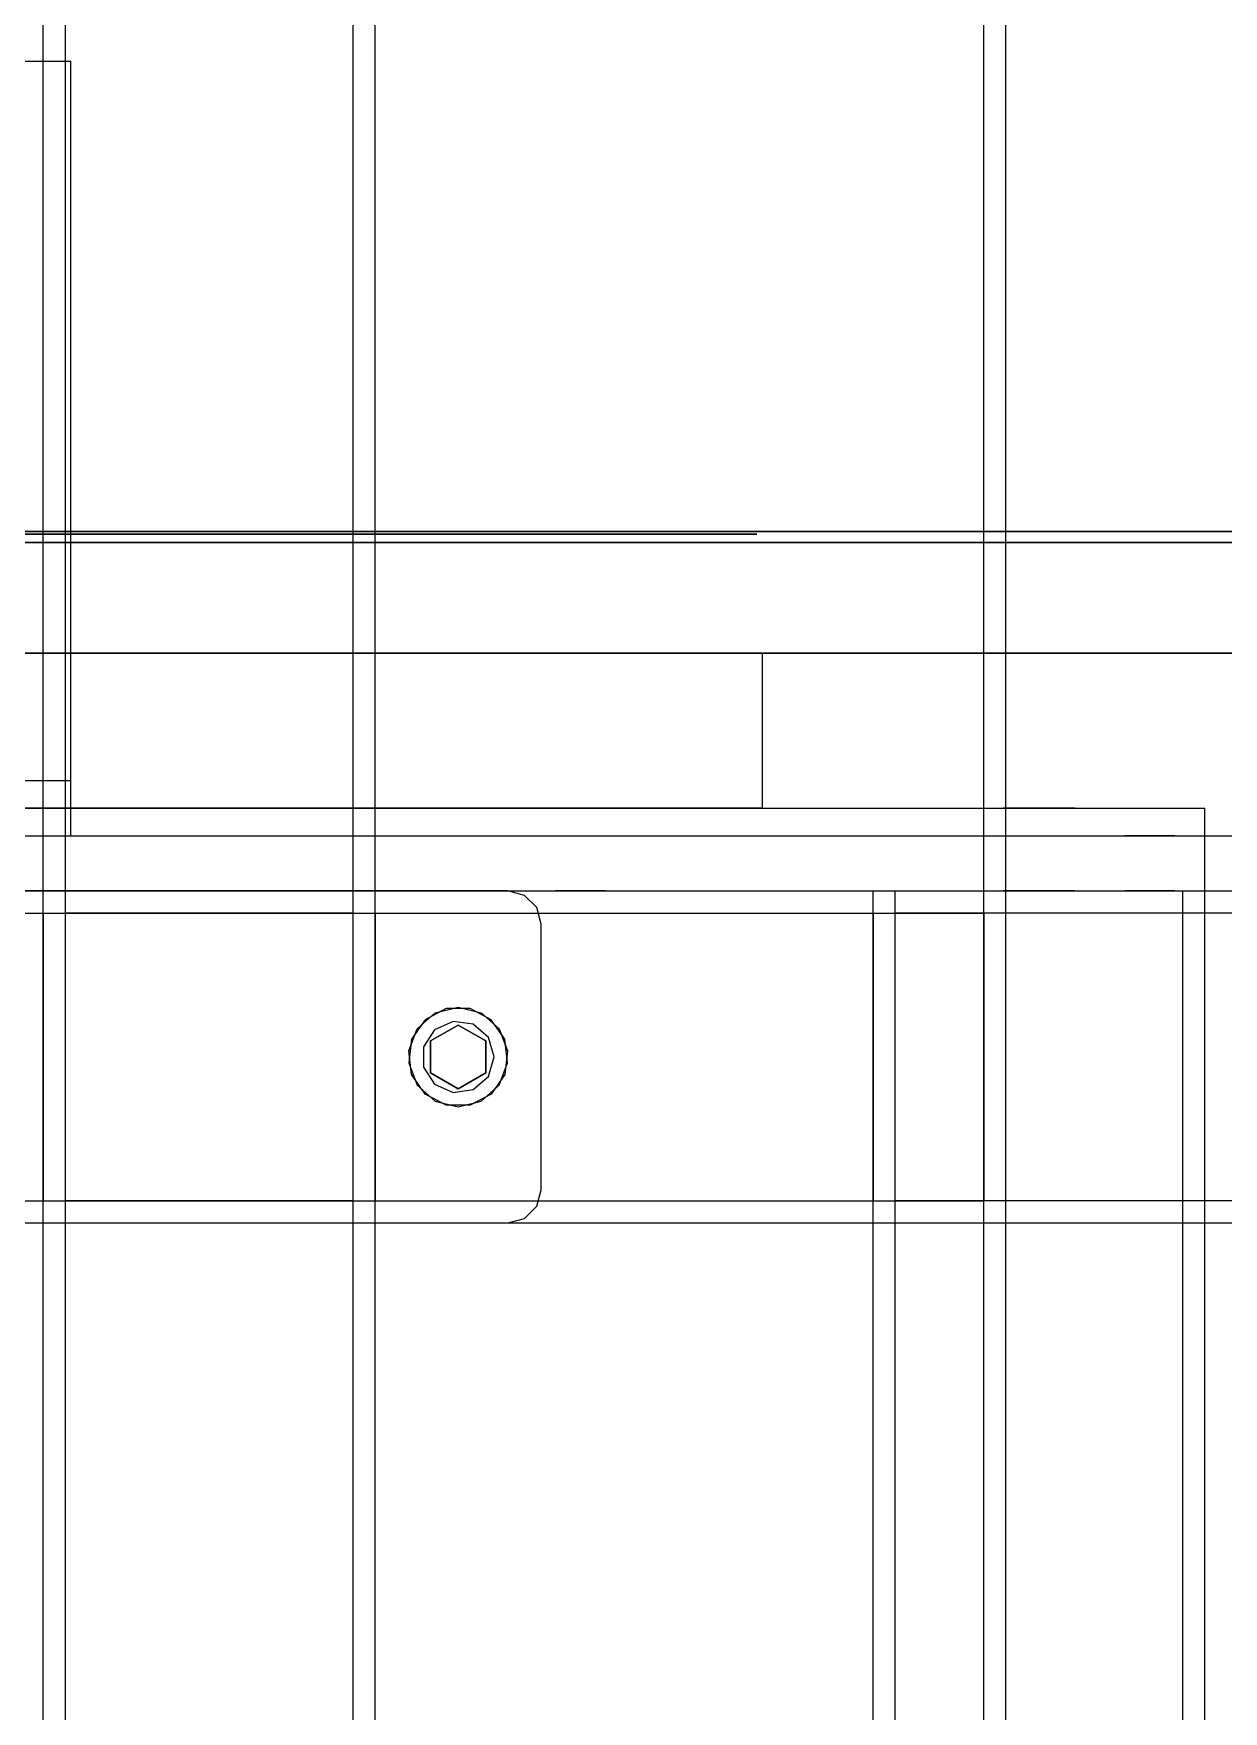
# Model space of a CAD drawing. Header units: millimetres. Extents: x -201 to 3037, y -406 to 3230.
# Drawn here: x 2518.2 to 2733.3, y 731.7 to 1035 of the extents above; entities that cross this region are included whole.
import ezdxf

# ---------------------------------------------------------------- set-up
doc = ezdxf.new("R2010")
doc.units = ezdxf.units.MM
doc.layers.add('HIDDEN', color=8, linetype='Continuous')
doc.layers.add('VISIBLE', color=7, linetype='Continuous')

msp = doc.modelspace()

# ---------------------------------------------------------------- linework, layer by layer
at = {"layer": 'HIDDEN'}
for points in [[(2520, 880), (2520, 1217)], [(2524, 880), (2524, 1217)], [(2524, 880), (2524, 1217)], [(2576, 880), (2576, 1217)], [(2576, 880), (2576, 1217)], [(2580, 880), (2580, 1217)], [(2690, 880), (2690, 1217)], [(2694, 880), (2694, 1217)], [(2694, 880), (2694, 1217)], [(2690, 880), (2690, 1157)], [(2690, 880), (2690, 1157)], [(2694, 880), (2694, 1157)], [(2694, 880), (2694, 1157)], [(2435, 1030), (2525, 1030)], [(2520, 1030), (2525, 1030)], [(2525, 900), (2525, 1030)], [(2525, 900), (2525, 1030)], [(2900, 945), (2887.46, 945), (2850.48, 945), (2790.92, 945), (2711.74, 945), (2616.94, 945), (2511.26, 945), (2400, 945), (2288.74, 945), (2183.06, 945), (2088.26, 945), (2009.08, 945), (1949.52, 945), (1912.54, 945), (1900, 945)], [(2650, 945), (2643.73, 945), (2625.24, 945), (2595.46, 945), (2555.87, 945), (2508.47, 945), (2455.63, 945), (2400, 945), (2344.37, 945), (2291.53, 945), (2244.13, 945), (2204.54, 945), (2174.76, 945), (2156.27, 945), (2150, 945)], [(2649, 944.5), (2642.76, 944.5), (2624.34, 944.5), (2594.68, 944.5), (2555.25, 944.5), (2508.04, 944.5), (2455.41, 944.5), (2400, 944.5), (2344.59, 944.5), (2291.96, 944.5), (2244.75, 944.5), (2205.32, 944.5), (2175.66, 944.5), (2157.24, 944.5), (2151, 944.5)], [(2630, 944.5), (2624.23, 944.5), (2607.22, 944.5), (2579.82, 944.5), (2543.4, 944.5), (2499.79, 944.5), (2451.18, 944.5), (2400, 944.5), (2348.82, 944.5), (2300.21, 944.5), (2256.6, 944.5), (2220.18, 944.5), (2192.78, 944.5), (2175.77, 944.5), (2170, 944.5)], [(2400, 945), (2427.99, 945), (2455.63, 945), (2482.57, 945), (2508.47, 945), (2533.01, 945), (2555.87, 945), (2576.78, 945), (2595.46, 945), (2611.68, 945), (2625.24, 945), (2635.97, 945), (2643.73, 945), (2648.43, 945), (2650, 945)], [(2400, 944.5), (2427.88, 944.5), (2455.41, 944.5), (2482.24, 944.5), (2508.04, 944.5), (2532.48, 944.5), (2555.25, 944.5), (2576.07, 944.5), (2594.68, 944.5), (2610.83, 944.5), (2624.34, 944.5), (2635.03, 944.5), (2642.76, 944.5), (2647.43, 944.5), (2649, 944.5)], [(2400, 944.5), (2425.75, 944.5), (2451.18, 944.5), (2475.96, 944.5), (2499.79, 944.5), (2522.37, 944.5), (2543.4, 944.5), (2562.63, 944.5), (2579.82, 944.5), (2594.75, 944.5), (2607.22, 944.5), (2617.09, 944.5), (2624.23, 944.5), (2628.55, 944.5), (2630, 944.5)], [(2520, 880), (2520, 945)], [(2580, 880), (2580, 945)], [(2690, 923), (2690, 945)], [(2925, 943), (2911.84, 943), (2873.01, 943), (2810.46, 943), (2727.33, 943), (2627.79, 943), (2516.82, 943), (2400, 943), (2283.18, 943), (2172.21, 943), (2072.67, 943), (1989.54, 943), (1926.99, 943), (1888.16, 943), (1875, 943)], [(2900, 943), (2887.46, 943), (2850.48, 943), (2790.92, 943), (2711.74, 943), (2616.94, 943), (2511.26, 943), (2400, 943), (2288.74, 943), (2183.06, 943), (2088.26, 943), (2009.08, 943), (1949.52, 943), (1912.54, 943), (1900, 943)], [(2650, 943), (2643.73, 943), (2625.24, 943), (2595.46, 943), (2555.87, 943), (2508.47, 943), (2455.63, 943), (2400, 943), (2344.37, 943), (2291.53, 943), (2244.13, 943), (2204.54, 943), (2174.76, 943), (2156.27, 943), (2150, 943)], [(2649, 943), (2642.76, 943), (2624.34, 943), (2594.68, 943), (2555.25, 943), (2508.04, 943), (2455.41, 943), (2400, 943), (2344.59, 943), (2291.96, 943), (2244.75, 943), (2205.32, 943), (2175.66, 943), (2157.24, 943), (2151, 943)], [(2630, 943), (2624.23, 943), (2607.22, 943), (2579.82, 943), (2543.4, 943), (2499.79, 943), (2451.18, 943), (2400, 943), (2348.82, 943), (2300.21, 943), (2256.6, 943), (2220.18, 943), (2192.78, 943), (2175.77, 943), (2170, 943)], [(2400, 943), (2427.88, 943), (2455.41, 943), (2482.24, 943), (2508.04, 943), (2532.48, 943), (2555.25, 943), (2576.07, 943), (2594.68, 943), (2610.83, 943), (2624.34, 943), (2635.03, 943), (2642.76, 943), (2647.43, 943), (2649, 943)], [(2400, 943), (2425.75, 943), (2451.18, 943), (2475.96, 943), (2499.79, 943), (2522.37, 943), (2543.4, 943), (2562.63, 943), (2579.82, 943), (2594.75, 943), (2607.22, 943), (2617.09, 943), (2624.23, 943), (2628.55, 943), (2630, 943)], [(2400, 943), (2455.98, 943), (2511.26, 943), (2565.14, 943), (2616.94, 943), (2666.02, 943), (2711.74, 943), (2753.55, 943), (2790.92, 943), (2823.36, 943), (2850.48, 943), (2871.94, 943), (2887.46, 943), (2896.86, 943), (2900, 943)], [(2400, 943), (2427.99, 943), (2455.63, 943), (2482.57, 943), (2508.47, 943), (2533.01, 943), (2555.87, 943), (2576.78, 943), (2595.46, 943), (2611.68, 943), (2625.24, 943), (2635.97, 943), (2643.73, 943), (2648.43, 943), (2650, 943)], [(2713.44, 943), (2713.29, 943), (2712.84, 943), (2712.13, 943), (2711.18, 943), (2710.04, 943), (2708.77, 943), (2707.44, 943), (2706.1, 943), (2704.84, 943), (2703.7, 943), (2702.75, 943), (2702.03, 943), (2701.59, 943), (2701.44, 943)], [(2701.44, 943), (2701.48, 943), (2701.59, 943), (2701.78, 943), (2702.03, 943), (2702.36, 943), (2702.75, 943), (2703.2, 943), (2703.7, 943), (2704.25, 943), (2704.84, 943), (2705.46, 943), (2706.1, 943), (2706.77, 943), (2707.44, 943)], [(2707.44, 943), (2708.11, 943), (2708.77, 943), (2709.42, 943), (2710.04, 943), (2710.63, 943), (2711.18, 943), (2711.68, 943), (2712.13, 943), (2712.52, 943), (2712.84, 943), (2713.1, 943), (2713.29, 943), (2713.4, 943), (2713.44, 943)], [(2925, 923), (2911.84, 923), (2873.01, 923), (2810.46, 923), (2727.33, 923), (2627.79, 923), (2516.82, 923), (2400, 923), (2283.18, 923), (2172.21, 923), (2072.67, 923), (1989.54, 923), (1926.99, 923), (1888.16, 923), (1875, 923)], [(2650, 923), (2643.73, 923), (2625.24, 923), (2595.46, 923), (2555.87, 923), (2508.47, 923), (2455.63, 923), (2400, 923), (2344.37, 923), (2291.53, 923), (2244.13, 923), (2204.54, 923), (2174.76, 923), (2156.27, 923), (2150, 923)], [(2615, 923), (2609.61, 923), (2593.71, 923), (2568.09, 923), (2534.05, 923), (2493.29, 923), (2447.84, 923), (2400, 923), (2352.16, 923), (2306.71, 923), (2265.95, 923), (2231.91, 923), (2206.29, 923), (2190.39, 923), (2185, 923)], [(2400, 923), (2427.99, 923), (2455.63, 923), (2482.57, 923), (2508.47, 923), (2533.01, 923), (2555.87, 923), (2576.78, 923), (2595.46, 923), (2611.68, 923), (2625.24, 923), (2635.97, 923), (2643.73, 923), (2648.43, 923), (2650, 923)], [(2400, 923), (2424.07, 923), (2447.84, 923), (2471.01, 923), (2493.29, 923), (2514.39, 923), (2534.05, 923), (2552.03, 923), (2568.09, 923), (2582.05, 923), (2593.71, 923), (2602.93, 923), (2609.61, 923), (2613.65, 923), (2615, 923)], [(2713.44, 923), (2713.29, 923), (2712.84, 923), (2712.13, 923), (2711.18, 923), (2710.04, 923), (2708.77, 923), (2707.44, 923), (2706.1, 923), (2704.84, 923), (2703.7, 923), (2702.75, 923), (2702.03, 923), (2701.59, 923), (2701.44, 923)], [(2701.44, 923), (2701.48, 923), (2701.59, 923), (2701.78, 923), (2702.03, 923), (2702.36, 923), (2702.75, 923), (2703.2, 923), (2703.7, 923), (2704.25, 923), (2704.84, 923), (2705.46, 923), (2706.1, 923), (2706.77, 923), (2707.44, 923)], [(2707.44, 923), (2708.11, 923), (2708.77, 923), (2709.42, 923), (2710.04, 923), (2710.63, 923), (2711.18, 923), (2711.68, 923), (2712.13, 923), (2712.52, 923), (2712.84, 923), (2713.1, 923), (2713.29, 923), (2713.4, 923), (2713.44, 923)], [(2435, 900), (2525, 900)], [(2435, 900), (2525, 900)], [(2435, 900), (2525, 900)], [(2435, 900), (2525, 900)], [(2525, 890), (2525, 900)], [(2525, 890), (2525, 900)], [(2070, 895), (2730, 895)], [(2650, 895), (2643.73, 895), (2625.24, 895), (2595.46, 895), (2555.87, 895), (2508.47, 895), (2455.63, 895), (2400, 895), (2344.37, 895), (2291.53, 895), (2244.13, 895), (2204.54, 895), (2174.76, 895), (2156.27, 895), (2150, 895)], [(2615, 895), (2609.61, 895), (2593.71, 895), (2568.09, 895), (2534.05, 895), (2493.29, 895), (2447.84, 895), (2400, 895), (2352.16, 895), (2306.71, 895), (2265.95, 895), (2231.91, 895), (2206.29, 895), (2190.39, 895), (2185, 895)], [(2400, 895), (2427.99, 895), (2455.63, 895), (2482.57, 895), (2508.47, 895), (2533.01, 895), (2555.87, 895), (2576.78, 895), (2595.46, 895), (2611.68, 895), (2625.24, 895), (2635.97, 895), (2643.73, 895), (2648.43, 895), (2650, 895)], [(2400, 895), (2424.07, 895), (2447.84, 895), (2471.01, 895), (2493.29, 895), (2514.39, 895), (2534.05, 895), (2552.03, 895), (2568.09, 895), (2582.05, 895), (2593.71, 895), (2602.93, 895), (2609.61, 895), (2613.65, 895), (2615, 895)], [(2621.61, 895), (2621.5, 895), (2621.17, 895), (2620.63, 895), (2619.92, 895), (2619.06, 895), (2618.11, 895), (2617.11, 895), (2616.11, 895), (2615.16, 895), (2614.31, 895), (2613.59, 895), (2613.06, 895), (2612.72, 895), (2612.61, 895)], [(2612.61, 895), (2612.64, 895), (2612.72, 895), (2612.86, 895), (2613.06, 895), (2613.3, 895), (2613.59, 895), (2613.93, 895), (2614.31, 895), (2614.72, 895), (2615.16, 895), (2615.63, 895), (2616.11, 895), (2616.61, 895), (2617.11, 895)], [(2621.61, 895), (2621.5, 895), (2621.17, 895), (2620.63, 895), (2619.92, 895), (2619.06, 895), (2618.11, 895), (2617.11, 895), (2616.11, 895), (2615.16, 895), (2614.31, 895), (2613.59, 895), (2613.06, 895), (2612.72, 895), (2612.61, 895)], [(2612.61, 895), (2612.64, 895), (2612.72, 895), (2612.86, 895), (2613.06, 895), (2613.3, 895), (2613.59, 895), (2613.93, 895), (2614.31, 895), (2614.72, 895), (2615.16, 895), (2615.63, 895), (2616.11, 895), (2616.61, 895), (2617.11, 895)], [(2617.11, 895), (2617.62, 895), (2618.11, 895), (2618.6, 895), (2619.06, 895), (2619.51, 895), (2619.92, 895), (2620.29, 895), (2620.63, 895), (2620.92, 895), (2621.17, 895), (2621.36, 895), (2621.5, 895), (2621.58, 895), (2621.61, 895)], [(2617.11, 895), (2617.62, 895), (2618.11, 895), (2618.6, 895), (2619.06, 895), (2619.51, 895), (2619.92, 895), (2620.29, 895), (2620.63, 895), (2620.92, 895), (2621.17, 895), (2621.36, 895), (2621.5, 895), (2621.58, 895), (2621.61, 895)], [(2690, 880), (2690, 895)], [(2706.5, 895), (2706.34, 895), (2705.86, 895), (2705.08, 895), (2704.05, 895), (2702.82, 895), (2701.45, 895), (2700, 895), (2698.55, 895), (2697.18, 895), (2695.95, 895), (2694.92, 895), (2694.14, 895), (2693.66, 895), (2693.5, 895)], [(2693.5, 895), (2693.54, 895), (2693.66, 895), (2693.86, 895), (2694.14, 895), (2694.5, 895), (2694.92, 895), (2695.4, 895), (2695.95, 895), (2696.54, 895), (2697.18, 895), (2697.85, 895), (2698.55, 895), (2699.27, 895), (2700, 895)], [(2706.5, 895), (2706.34, 895), (2705.86, 895), (2705.08, 895), (2704.05, 895), (2702.82, 895), (2701.45, 895), (2700, 895), (2698.55, 895), (2697.18, 895), (2695.95, 895), (2694.92, 895), (2694.14, 895), (2693.66, 895), (2693.5, 895)], [(2693.5, 895), (2693.54, 895), (2693.66, 895), (2693.86, 895), (2694.14, 895), (2694.5, 895), (2694.92, 895), (2695.4, 895), (2695.95, 895), (2696.54, 895), (2697.18, 895), (2697.85, 895), (2698.55, 895), (2699.27, 895), (2700, 895)], [(2700, 895), (2700.73, 895), (2701.45, 895), (2702.15, 895), (2702.82, 895), (2703.46, 895), (2704.05, 895), (2704.6, 895), (2705.08, 895), (2705.5, 895), (2705.86, 895), (2706.14, 895), (2706.34, 895), (2706.46, 895), (2706.5, 895)], [(2700, 895), (2700.73, 895), (2701.45, 895), (2702.15, 895), (2702.82, 895), (2703.46, 895), (2704.05, 895), (2704.6, 895), (2705.08, 895), (2705.5, 895), (2705.86, 895), (2706.14, 895), (2706.34, 895), (2706.46, 895), (2706.5, 895)], [(2730, 880), (2730, 895)], [(1800, 890), (2750, 890)], [(2070, 890), (2750, 890)], [(2435, 890), (2525, 890)], [(2435, 890), (2525, 890)], [(2724.5, 890), (2724.39, 890), (2724.05, 890), (2723.52, 890), (2722.81, 890), (2721.95, 890), (2721, 890), (2720, 890), (2719, 890), (2718.05, 890), (2717.19, 890), (2716.48, 890), (2715.95, 890), (2715.61, 890), (2715.5, 890)], [(2715.5, 890), (2715.53, 890), (2715.61, 890), (2715.75, 890), (2715.95, 890), (2716.19, 890), (2716.48, 890), (2716.82, 890), (2717.19, 890), (2717.61, 890), (2718.05, 890), (2718.51, 890), (2719, 890), (2719.5, 890), (2720, 890)], [(2724.5, 890), (2724.39, 890), (2724.05, 890), (2723.52, 890), (2722.81, 890), (2721.95, 890), (2721, 890), (2720, 890), (2719, 890), (2718.05, 890), (2717.19, 890), (2716.48, 890), (2715.95, 890), (2715.61, 890), (2715.5, 890)], [(2715.5, 890), (2715.53, 890), (2715.61, 890), (2715.75, 890), (2715.95, 890), (2716.19, 890), (2716.48, 890), (2716.82, 890), (2717.19, 890), (2717.61, 890), (2718.05, 890), (2718.51, 890), (2719, 890), (2719.5, 890), (2720, 890)], [(2724.5, 890), (2724.39, 890), (2724.05, 890), (2723.52, 890), (2722.81, 890), (2721.95, 890), (2721, 890), (2720, 890), (2719, 890), (2718.05, 890), (2717.19, 890), (2716.48, 890), (2715.95, 890), (2715.61, 890), (2715.5, 890)], [(2715.5, 890), (2715.53, 890), (2715.61, 890), (2715.75, 890), (2715.95, 890), (2716.19, 890), (2716.48, 890), (2716.82, 890), (2717.19, 890), (2717.61, 890), (2718.05, 890), (2718.51, 890), (2719, 890), (2719.5, 890), (2720, 890)], [(2720, 890), (2720.5, 890), (2721, 890), (2721.49, 890), (2721.95, 890), (2722.39, 890), (2722.81, 890), (2723.18, 890), (2723.52, 890), (2723.81, 890), (2724.05, 890), (2724.25, 890), (2724.39, 890), (2724.47, 890), (2724.5, 890)], [(2720, 890), (2720.5, 890), (2721, 890), (2721.49, 890), (2721.95, 890), (2722.39, 890), (2722.81, 890), (2723.18, 890), (2723.52, 890), (2723.81, 890), (2724.05, 890), (2724.25, 890), (2724.39, 890), (2724.47, 890), (2724.5, 890)], [(2720, 890), (2720.5, 890), (2721, 890), (2721.49, 890), (2721.95, 890), (2722.39, 890), (2722.81, 890), (2723.18, 890), (2723.52, 890), (2723.81, 890), (2724.05, 890), (2724.25, 890), (2724.39, 890), (2724.47, 890), (2724.5, 890)], [(1800, 880), (2750, 880)], [(1800, 880), (2750, 880)], [(1860, 880), (2690, 880)], [(1860, 880), (2690, 880)], [(1860, 880), (2690, 880)], [(1860, 880), (2690, 880)], [(1860, 880), (2690, 880)], [(1860, 880), (2690, 880)], [(2070, 880), (2730, 880)], [(2130, 880), (2670, 880)], [(2130, 880), (2670, 880)], [(2130, 880), (2670, 880)], [(2280, 880), (2520, 880)], [(2280, 880), (2520, 880)], [(2604, 880), (2496, 880)], [(2604, 880), (2496, 880)], [(2604, 880), (2496, 880)], [(2604, 880), (2496, 880)], [(2520, 60), (2520, 880)], [(2520, 880), (2580, 880)], [(2520, 820), (2520, 880)], [(2520, 880), (2580, 880)], [(2520, 820), (2520, 880)], [(2520, 820), (2520, 880)], [(2520, 880), (2580, 880)], [(2520, 880), (2580, 880)], [(2520, 820), (2520, 880)], [(2520, 880), (2580, 880)], [(2520, 820), (2520, 880)], [(2520, 880), (2580, 880)], [(2524, 880), (2576, 880)], [(2524, 880), (2576, 880)], [(2524, 60), (2524, 880)], [(2524, 60), (2524, 880)], [(2524, 880), (2576, 880)], [(2524, 880), (2576, 880)], [(2576, 60), (2576, 880)], [(2576, 60), (2576, 880)], [(2580, 60), (2580, 880)], [(2580, 820), (2580, 880)], [(2580, 820), (2580, 880)], [(2580, 880), (2690, 880)], [(2580, 820), (2580, 880)], [(2580, 880), (2690, 880)], [(2580, 820), (2580, 880)], [(2580, 820), (2580, 880)], [(2610, 874), (2609.2, 877), (2607, 879.2), (2604, 880)], [(2610, 874), (2609.2, 877), (2607, 879.2), (2604, 880)], [(2610, 874), (2609.2, 877), (2607, 879.2), (2604, 880)], [(2610, 874), (2609.2, 877), (2607, 879.2), (2604, 880)], [(2621.61, 880), (2621.5, 880), (2621.17, 880), (2620.63, 880), (2619.92, 880), (2619.06, 880), (2618.11, 880), (2617.11, 880), (2616.11, 880), (2615.16, 880), (2614.31, 880), (2613.59, 880), (2613.06, 880), (2612.72, 880), (2612.61, 880)], [(2612.61, 880), (2612.64, 880), (2612.72, 880), (2612.86, 880), (2613.06, 880), (2613.3, 880), (2613.59, 880), (2613.93, 880), (2614.31, 880), (2614.72, 880), (2615.16, 880), (2615.63, 880), (2616.11, 880), (2616.61, 880), (2617.11, 880)], [(2621.61, 880), (2621.5, 880), (2621.17, 880), (2620.63, 880), (2619.92, 880), (2619.06, 880), (2618.11, 880), (2617.11, 880), (2616.11, 880), (2615.16, 880), (2614.31, 880), (2613.59, 880), (2613.06, 880), (2612.72, 880), (2612.61, 880)], [(2612.61, 880), (2612.64, 880), (2612.72, 880), (2612.86, 880), (2613.06, 880), (2613.3, 880), (2613.59, 880), (2613.93, 880), (2614.31, 880), (2614.72, 880), (2615.16, 880), (2615.63, 880), (2616.11, 880), (2616.61, 880), (2617.11, 880)], [(2617.11, 880), (2617.62, 880), (2618.11, 880), (2618.6, 880), (2619.06, 880), (2619.51, 880), (2619.92, 880), (2620.29, 880), (2620.63, 880), (2620.92, 880), (2621.17, 880), (2621.36, 880), (2621.5, 880), (2621.58, 880), (2621.61, 880)], [(2617.11, 880), (2617.62, 880), (2618.11, 880), (2618.6, 880), (2619.06, 880), (2619.51, 880), (2619.92, 880), (2620.29, 880), (2620.63, 880), (2620.92, 880), (2621.17, 880), (2621.36, 880), (2621.5, 880), (2621.58, 880), (2621.61, 880)], [(2670, 60), (2670, 880)], [(2670, 880), (2730, 880)], [(2670, 60), (2670, 880)], [(2670, 880), (2730, 880)], [(2670, 60), (2670, 880)], [(2670, 880), (2730, 880)], [(2670, 820), (2670, 880)], [(2670, 880), (2730, 880)], [(2670, 820), (2670, 880)], [(2670, 880), (2730, 880)], [(2670, 820), (2670, 880)], [(2670, 820), (2670, 880)], [(2670, 820), (2670, 880)], [(2674, 880), (2726, 880)], [(2674, 880), (2726, 880)], [(2674, 60), (2674, 880)], [(2674, 60), (2674, 880)], [(2674, 880), (2726, 880)], [(2674, 880), (2726, 880)], [(2674, 60), (2674, 880)], [(2674, 60), (2674, 880)], [(2690, 60), (2690, 880)], [(2690, 880), (2750, 880)], [(2690, 60), (2690, 880)], [(2690, 880), (2750, 880)], [(2690, 60), (2690, 880)], [(2690, 880), (2750, 880)], [(2690, 60), (2690, 880)], [(2690, 880), (2730, 880)], [(2690, 820), (2690, 880)], [(2690, 880), (2750, 880)], [(2690, 820), (2690, 880)], [(2690, 880), (2750, 880)], [(2690, 820), (2690, 880)], [(2690, 820), (2690, 880)], [(2690, 820), (2690, 880)], [(2690, 820), (2690, 880)], [(2690, 820), (2690, 880)], [(2690, 820), (2690, 880)], [(2690, 820), (2690, 880)], [(2690, 820), (2690, 880)], [(2690, 880), (2750, 880)], [(2690, 880), (2750, 880)], [(2690, 880), (2750, 880)], [(2690, 880), (2730, 880)], [(2706.5, 880), (2706.34, 880), (2705.86, 880), (2705.08, 880), (2704.05, 880), (2702.82, 880), (2701.45, 880), (2700, 880), (2698.55, 880), (2697.18, 880), (2695.95, 880), (2694.92, 880), (2694.14, 880), (2693.66, 880), (2693.5, 880)], [(2693.5, 880), (2693.54, 880), (2693.66, 880), (2693.86, 880), (2694.14, 880), (2694.5, 880), (2694.92, 880), (2695.4, 880), (2695.95, 880), (2696.54, 880), (2697.18, 880), (2697.85, 880), (2698.55, 880), (2699.27, 880), (2700, 880)], [(2706.5, 880), (2706.34, 880), (2705.86, 880), (2705.08, 880), (2704.05, 880), (2702.82, 880), (2701.45, 880), (2700, 880), (2698.55, 880), (2697.18, 880), (2695.95, 880), (2694.92, 880), (2694.14, 880), (2693.66, 880), (2693.5, 880)], [(2693.5, 880), (2693.54, 880), (2693.66, 880), (2693.86, 880), (2694.14, 880), (2694.5, 880), (2694.92, 880), (2695.4, 880), (2695.95, 880), (2696.54, 880), (2697.18, 880), (2697.85, 880), (2698.55, 880), (2699.27, 880), (2700, 880)], [(2694, 880), (2746, 880)], [(2694, 880), (2746, 880)], [(2694, 60), (2694, 880)], [(2694, 60), (2694, 880)], [(2694, 880), (2746, 880)], [(2694, 880), (2746, 880)], [(2694, 60), (2694, 880)], [(2694, 60), (2694, 880)], [(2694, 880), (2746, 880)], [(2694, 880), (2746, 880)], [(2694, 880), (2746, 880)], [(2694, 880), (2746, 880)], [(2700, 880), (2700.73, 880), (2701.45, 880), (2702.15, 880), (2702.82, 880), (2703.46, 880), (2704.05, 880), (2704.6, 880), (2705.08, 880), (2705.5, 880), (2705.86, 880), (2706.14, 880), (2706.34, 880), (2706.46, 880), (2706.5, 880)], [(2700, 880), (2700.73, 880), (2701.45, 880), (2702.15, 880), (2702.82, 880), (2703.46, 880), (2704.05, 880), (2704.6, 880), (2705.08, 880), (2705.5, 880), (2705.86, 880), (2706.14, 880), (2706.34, 880), (2706.46, 880), (2706.5, 880)], [(2724.5, 880), (2724.39, 880), (2724.05, 880), (2723.52, 880), (2722.81, 880), (2721.95, 880), (2721, 880), (2720, 880), (2719, 880), (2718.05, 880), (2717.19, 880), (2716.48, 880), (2715.95, 880), (2715.61, 880), (2715.5, 880)], [(2715.5, 880), (2715.53, 880), (2715.61, 880), (2715.75, 880), (2715.95, 880), (2716.19, 880), (2716.48, 880), (2716.82, 880), (2717.19, 880), (2717.61, 880), (2718.05, 880), (2718.51, 880), (2719, 880), (2719.5, 880), (2720, 880)], [(2724.5, 880), (2724.39, 880), (2724.05, 880), (2723.52, 880), (2722.81, 880), (2721.95, 880), (2721, 880), (2720, 880), (2719, 880), (2718.05, 880), (2717.19, 880), (2716.48, 880), (2715.95, 880), (2715.61, 880), (2715.5, 880)], [(2715.5, 880), (2715.53, 880), (2715.61, 880), (2715.75, 880), (2715.95, 880), (2716.19, 880), (2716.48, 880), (2716.82, 880), (2717.19, 880), (2717.61, 880), (2718.05, 880), (2718.51, 880), (2719, 880), (2719.5, 880), (2720, 880)], [(2724.5, 880), (2724.39, 880), (2724.05, 880), (2723.52, 880), (2722.81, 880), (2721.95, 880), (2721, 880), (2720, 880), (2719, 880), (2718.05, 880), (2717.19, 880), (2716.48, 880), (2715.95, 880), (2715.61, 880), (2715.5, 880)], [(2715.5, 880), (2715.53, 880), (2715.61, 880), (2715.75, 880), (2715.95, 880), (2716.19, 880), (2716.48, 880), (2716.82, 880), (2717.19, 880), (2717.61, 880), (2718.05, 880), (2718.51, 880), (2719, 880), (2719.5, 880), (2720, 880)], [(2720, 880), (2720.5, 880), (2721, 880), (2721.49, 880), (2721.95, 880), (2722.39, 880), (2722.81, 880), (2723.18, 880), (2723.52, 880), (2723.81, 880), (2724.05, 880), (2724.25, 880), (2724.39, 880), (2724.47, 880), (2724.5, 880)], [(2720, 880), (2720.5, 880), (2721, 880), (2721.49, 880), (2721.95, 880), (2722.39, 880), (2722.81, 880), (2723.18, 880), (2723.52, 880), (2723.81, 880), (2724.05, 880), (2724.25, 880), (2724.39, 880), (2724.47, 880), (2724.5, 880)], [(2720, 880), (2720.5, 880), (2721, 880), (2721.49, 880), (2721.95, 880), (2722.39, 880), (2722.81, 880), (2723.18, 880), (2723.52, 880), (2723.81, 880), (2724.05, 880), (2724.25, 880), (2724.39, 880), (2724.47, 880), (2724.5, 880)], [(2726, 60), (2726, 880)], [(2726, 60), (2726, 880)], [(2726, 60), (2726, 880)], [(2726, 60), (2726, 880)], [(2730, 60), (2730, 880)], [(2730, 60), (2730, 880)], [(2730, 60), (2730, 880)], [(2730, 820), (2730, 880)], [(2730, 820), (2730, 880)], [(1860, 876), (2690, 876)], [(1860, 876), (2690, 876)], [(1860, 876), (2690, 876)], [(1860, 876), (2690, 876)], [(1860, 876), (2690, 876)], [(1860, 876), (2690, 876)], [(2130, 876), (2670, 876)], [(2130, 876), (2670, 876)], [(2130, 876), (2670, 876)], [(2130, 876), (2670, 876)], [(2280, 876), (2520, 876)], [(2280, 876), (2520, 876)], [(2520, 876), (2520, 824)], [(2520, 876), (2520, 824)], [(2576, 876), (2524, 876)], [(2524, 824), (2524, 876)], [(2576, 876), (2524, 876)], [(2524, 824), (2524, 876)], [(2576, 824), (2576, 876)], [(2576, 824), (2576, 876)], [(2580, 876), (2580, 824)], [(2580, 876), (2580, 824)], [(2580, 876), (2690, 876)], [(2580, 876), (2690, 876)], [(2610, 826), (2610, 874)], [(2610, 826), (2610, 874)], [(2610, 826), (2610, 874)], [(2610, 826), (2610, 874)], [(2670, 876), (2670, 824)], [(2670, 876), (2670, 824)], [(2670, 876), (2670, 824)], [(2670, 876), (2670, 824)], [(2726, 876), (2674, 876)], [(2674, 824), (2674, 876)], [(2726, 876), (2674, 876)], [(2674, 824), (2674, 876)], [(2690, 876), (2690, 824)], [(2690, 876), (2690, 824)], [(2690, 876), (2690, 824)], [(2690, 876), (2690, 824)], [(2690, 876), (2690, 824)], [(2690, 876), (2690, 824)], [(2690, 876), (2690, 824)], [(2690, 876), (2690, 824)], [(2746, 876), (2694, 876)], [(2694, 824), (2694, 876)], [(2746, 876), (2694, 876)], [(2694, 824), (2694, 876)], [(2726, 824), (2726, 876)], [(2726, 824), (2726, 876)], [(2595, 859), (2599.18, 857.97), (2602.41, 855.11), (2603.93, 851.08), (2603.42, 846.81), (2600.97, 843.26), (2597.15, 841.26), (2592.85, 841.26), (2589.03, 843.26), (2586.58, 846.81), (2586.07, 851.08), (2587.59, 855.11), (2590.82, 857.97), (2595, 859)], [(2595, 859), (2599.18, 857.97), (2602.41, 855.11), (2603.93, 851.08), (2603.42, 846.81), (2600.97, 843.26), (2597.15, 841.26), (2592.85, 841.26), (2589.03, 843.26), (2586.58, 846.81), (2586.07, 851.08), (2587.59, 855.11), (2590.82, 857.97), (2595, 859)], [(2595, 841), (2599.18, 842.03), (2602.41, 844.89), (2603.93, 848.92), (2603.42, 853.19), (2600.97, 856.74), (2597.15, 858.74), (2592.85, 858.74), (2589.03, 856.74), (2586.58, 853.19), (2586.07, 848.92), (2587.59, 844.89), (2590.82, 842.03), (2595, 841)], [(2595, 841), (2599.18, 842.03), (2602.41, 844.89), (2603.93, 848.92), (2603.42, 853.19), (2600.97, 856.74), (2597.15, 858.74), (2592.85, 858.74), (2589.03, 856.74), (2586.58, 853.19), (2586.07, 848.92), (2587.59, 844.89), (2590.82, 842.03), (2595, 841)], [(2601.5, 850), (2600.47, 853.51), (2597.7, 855.91), (2594.07, 856.43), (2590.74, 854.91), (2588.76, 851.83), (2588.76, 848.17), (2590.74, 845.09), (2594.07, 843.57), (2597.7, 844.09), (2600.47, 846.49), (2601.5, 850)], [(2601.5, 850), (2600.47, 853.51), (2597.7, 855.91), (2594.07, 856.43), (2590.74, 854.91), (2588.76, 851.83), (2588.76, 848.17), (2590.74, 845.09), (2594.07, 843.57), (2597.7, 844.09), (2600.47, 846.49), (2601.5, 850)], [(2601.5, 850), (2600.47, 853.51), (2597.7, 855.91), (2594.07, 856.43), (2590.74, 854.91), (2588.76, 851.83), (2588.76, 848.17), (2590.74, 845.09), (2594.07, 843.57), (2597.7, 844.09), (2600.47, 846.49), (2601.5, 850)], [(2601.5, 850), (2600.47, 853.51), (2597.7, 855.91), (2594.07, 856.43), (2590.74, 854.91), (2588.76, 851.83), (2588.76, 848.17), (2590.74, 845.09), (2594.07, 843.57), (2597.7, 844.09), (2600.47, 846.49), (2601.5, 850)], [(2590, 852.89), (2595, 855.77)], [(2595, 855.77), (2590, 852.89)], [(2595, 855.77), (2590, 852.89)], [(2590, 852.89), (2595, 855.77)], [(2595, 855.77), (2600, 852.89)], [(2600, 852.89), (2595, 855.77)], [(2600, 852.89), (2595, 855.77)], [(2595, 855.77), (2600, 852.89)], [(2590, 847.11), (2590, 852.89)], [(2590, 852.89), (2590, 847.11)], [(2590, 852.89), (2590, 847.11)], [(2590, 847.11), (2590, 852.89)], [(2600, 852.89), (2600, 847.11)], [(2600, 847.11), (2600, 852.89)], [(2600, 847.11), (2600, 852.89)], [(2600, 852.89), (2600, 847.11)], [(2595, 844.23), (2590, 847.11)], [(2590, 847.11), (2595, 844.23)], [(2590, 847.11), (2595, 844.23)], [(2595, 844.23), (2590, 847.11)], [(2600, 847.11), (2595, 844.23)], [(2595, 844.23), (2600, 847.11)], [(2595, 844.23), (2600, 847.11)], [(2600, 847.11), (2595, 844.23)], [(2604, 820), (2607, 820.8), (2609.2, 823), (2610, 826)], [(2604, 820), (2607, 820.8), (2609.2, 823), (2610, 826)], [(2604, 820), (2607, 820.8), (2609.2, 823), (2610, 826)], [(2604, 820), (2607, 820.8), (2609.2, 823), (2610, 826)], [(1860, 824), (2690, 824)], [(1860, 824), (2690, 824)], [(1860, 824), (2690, 824)], [(1860, 824), (2690, 824)], [(1860, 824), (2690, 824)], [(1860, 824), (2690, 824)], [(2130, 824), (2670, 824)], [(2130, 824), (2670, 824)], [(2130, 824), (2670, 824)], [(2130, 824), (2670, 824)], [(2280, 824), (2520, 824)], [(2280, 824), (2520, 824)], [(2576, 824), (2524, 824)], [(2576, 824), (2524, 824)], [(2580, 824), (2690, 824)], [(2580, 824), (2690, 824)], [(2726, 824), (2674, 824)], [(2726, 824), (2674, 824)], [(2746, 824), (2694, 824)], [(2746, 824), (2694, 824)], [(1860, 820), (2690, 820)], [(1860, 820), (2690, 820)], [(1860, 820), (2690, 820)], [(1860, 820), (2690, 820)], [(1860, 820), (2690, 820)], [(1860, 820), (2690, 820)], [(2130, 820), (2670, 820)], [(2130, 820), (2670, 820)], [(2130, 820), (2670, 820)], [(2280, 820), (2520, 820)], [(2280, 820), (2520, 820)], [(2496, 820), (2604, 820)], [(2496, 820), (2604, 820)], [(2496, 820), (2604, 820)], [(2496, 820), (2604, 820)], [(2520, 820), (2580, 820)], [(2520, 820), (2580, 820)], [(2580, 820), (2690, 820)], [(2580, 820), (2690, 820)], [(2670, 820), (2730, 820)], [(2670, 820), (2730, 820)], [(2690, 820), (2750, 820)], [(2690, 820), (2750, 820)]]:
    msp.add_lwpolyline(points, dxfattribs=at)
at = {"layer": 'VISIBLE'}
for points in [[(2690, 945), (2690, 1217)], [(2520, 945), (2520, 1157)], [(2580, 945), (2580, 1157)], [(2435, 1030), (2520, 1030)], [(2400, 945), (2455.98, 945), (2511.26, 945), (2565.14, 945), (2616.94, 945), (2666.02, 945), (2711.74, 945), (2753.55, 945), (2790.92, 945), (2823.36, 945), (2850.48, 945), (2871.94, 945), (2887.46, 945), (2896.86, 945), (2900, 945)], [(2400, 943), (2458.78, 943), (2516.82, 943), (2573.4, 943), (2627.79, 943), (2679.32, 943), (2727.33, 943), (2771.23, 943), (2810.46, 943), (2844.53, 943), (2873.01, 943), (2895.54, 943), (2911.84, 943), (2921.7, 943), (2925, 943)], [(2400, 923), (2458.78, 923), (2516.82, 923), (2573.4, 923), (2627.79, 923), (2679.32, 923), (2727.33, 923), (2771.23, 923), (2810.46, 923), (2844.53, 923), (2873.01, 923), (2895.54, 923), (2911.84, 923), (2921.7, 923), (2925, 923)], [(2650, 895), (2650, 923)], [(2690, 895), (2690, 923)], [(2405, 895), (2730, 895)], [(2730, 880), (2730, 895)], [(2420, 880), (2670, 880)], [(2420, 880), (2730, 880)], [(2670, 60), (2670, 880)], [(2670, 880), (2730, 880)], [(2670, 820), (2670, 880)], [(2730, 880), (2750, 880)], [(2730, 880), (2750, 880)], [(2730, 60), (2730, 880)], [(2130, 820), (2670, 820)], [(2520, 140), (2520, 820)], [(2580, 140), (2580, 820)]]:
    msp.add_lwpolyline(points, dxfattribs=at)

doc.saveas('drawing.dxf')
